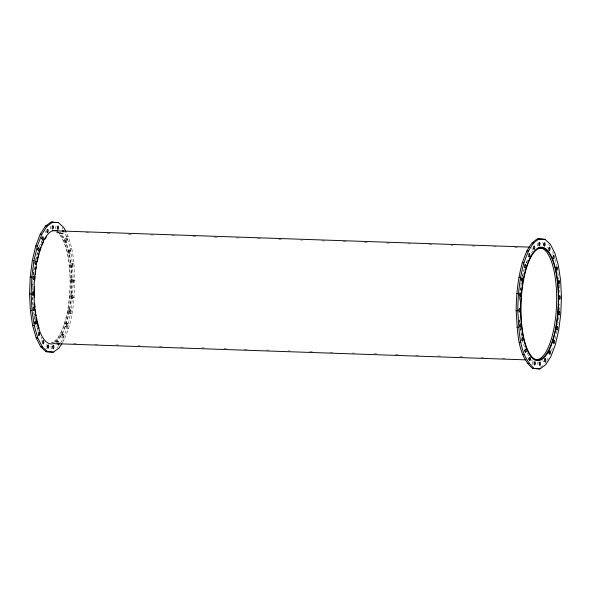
<?xml version="1.0" encoding="UTF-8"?>
<svg xmlns="http://www.w3.org/2000/svg" width="591" height="591" viewBox="0 0 591 591"><rect width="100%" height="100%" fill="white"/><g stroke="black" fill="none" stroke-linecap="round" stroke-linejoin="round"><path stroke-width="0.44" stroke-dasharray="2.96 2.22" d="M60.659 342.928C71.171 324.008 72.567 301.484 73.232 280.26C72.53 264.066 71.866 247.023 64.559 232.248M62.284 342.987C72.789 324.067 74.193 301.543 74.858 280.311C74.156 264.125 73.491 247.075 66.177 232.307M559.3 310.467L559.544 304.18M557.749 324.961L558.34 320.418M558.451 319.509L558.923 315.875M41.104 341.199L41.111 341.155A1.721 0.569 -88 0 1 41.355 340.564M61.723 232.802L61.634 233.186A1.721 0.569 -88 0 1 60.939 233.674A1.721 0.569 -88 0 1 60.666 231.835M63.348 232.854L63.252 233.238A1.721 0.569 -88 0 1 62.291 232.773M555.038 338.975L557.047 330.413M68.253 236.356L66.635 236.304L65.83 238.971A1.721 0.569 -88 0 0 65.017 239.229L64.929 239.614A1.721 0.569 -88 0 0 65.032 241.645L64.626 242.982L66.251 243.041M552.829 254.381L553.228 253.044L551.566 249.801M551.396 350.84L553.316 345.801M57.327 348.114L58.28 346.629M544.872 363.376L546.298 361.153M546.778 360.414L548.204 358.19M70.765 267.228L70.913 267.125A1.721 0.569 -88 0 0 71.312 264.901A1.721 0.569 -88 0 0 70.602 263.911L70.462 264.125A1.721 0.569 -88 0 0 70.203 266.135A1.721 0.569 -88 0 0 70.765 267.228L72.53 267.176A1.721 0.569 -88 0 0 72.929 264.953A1.721 0.569 -88 0 0 72.22 263.97L72.087 264.184A1.721 0.569 -88 0 0 71.821 266.186A1.721 0.569 -88 0 0 72.383 267.28M71.504 279.085L71.356 279.188A1.721 0.569 -88 0 0 70.935 280.976A1.721 0.569 -88 0 0 71.371 282.498L73.136 282.564A1.721 0.569 -88 0 0 73.705 280.673A1.721 0.569 -88 0 0 73.121 279.144L71.504 279.085A1.721 0.569 -88 0 1 72.087 280.614A1.721 0.569 -88 0 1 71.518 282.505M73.121 279.144L72.974 279.248A1.721 0.569 -88 0 0 72.56 281.035A1.721 0.569 -88 0 0 72.989 282.55L73.136 282.564M540.388 367.343L543.21 365.356M63.828 231.953L67.522 232.078M85.961 232.714L88.724 232.81M107.163 233.445L109.933 233.541M128.373 234.176L131.136 234.272M150.498 234.937L153.268 235.033M171.708 235.669L175.394 235.794M192.91 236.393L195.68 236.489M214.119 237.124L216.882 237.22M236.245 237.885L239.008 237.981M257.454 238.616L261.141 238.742M278.656 239.348L281.419 239.444M300.782 240.109L302.629 240.168M321.992 240.84L324.755 240.936M343.194 241.564L346.887 241.697M364.403 242.295L367.166 242.391M386.529 243.056L389.299 243.152M407.738 243.787L410.501 243.884M428.94 244.519L431.711 244.615M451.073 245.28L452.913 245.339M472.275 246.011L475.046 246.107M493.485 246.735L496.248 246.831M514.687 247.466L517.457 247.563M61.228 233.814L62.853 233.866M65.424 238.601L67.042 238.653M65.438 242.022L67.056 242.074M70.166 248.671L71.784 248.73M68.674 250L70.299 250.052M68.689 253.421L70.314 253.473M72.412 263.667L74.038 263.726M70.75 263.808L72.368 263.859M73.232 280.26L74.858 280.311M70.883 294.798L71.038 294.806A1.721 0.569 -88 0 1 71.452 296.778A1.721 0.569 -88 0 1 70.75 298.204L70.61 298.078A1.721 0.569 -88 0 1 70.336 296.239A1.721 0.569 -88 0 1 70.883 294.798L72.656 294.865A1.721 0.569 -88 0 1 73.07 296.83A1.721 0.569 -88 0 1 72.375 298.263L72.235 298.13A1.721 0.569 -88 0 1 71.962 296.29A1.721 0.569 -88 0 1 72.508 294.85M72.567 297.31L74.185 297.369M70.898 298.219L72.523 298.27M68.94 309.861L70.565 309.92M68.955 313.282L70.58 313.341M70.455 313.673L72.072 313.725M66.606 322.863L64.98 322.812L65.394 323.89A1.721 0.569 -88 0 0 65.313 325.988L65.402 326.313A1.721 0.569 -88 0 0 66.214 326.055A1.721 0.569 -88 0 0 66.207 323.639L66.089 323.403A1.721 0.569 -88 0 0 65.394 323.89M65.8 323.262L67.418 323.321M65.815 326.683L67.433 326.742M68.667 328.278L67.042 328.219L66.214 326.055M61.671 334.085L63.296 334.137M61.686 337.505L63.311 337.557M62.565 339.965L64.183 340.024M56.847 341.583L58.472 341.642M73.543 343.437L76.313 343.534M94.752 344.169L97.515 344.265M115.954 344.893L118.725 344.989M138.087 345.661L139.927 345.72M159.289 346.385L162.06 346.481M180.499 347.116L183.262 347.213M201.701 347.848L204.471 347.944M223.834 348.609L226.597 348.705M244.113 349.303L247.806 349.436M266.245 350.064L269.008 350.16M288.371 350.832L290.218 350.891M309.581 351.556L312.344 351.652M329.859 352.258L333.546 352.384M351.992 353.019L354.755 353.115M374.118 353.78L376.881 353.876M395.32 354.511L398.09 354.607M415.606 355.206L419.292 355.331M437.732 355.967L440.502 356.063M459.864 356.728L462.627 356.824M481.067 357.459L483.837 357.555M502.276 358.19L505.039 358.286M530.858 360.037L532.705 360.096M548.655 244.135L549.49 245.753M62.062 227.387L62.897 229.013M554.993 259.235L556.759 265.418M557.815 272.473L558.879 279.528M59.034 342.736L58.974 342.337A1.721 0.569 -88 0 0 57.977 342.654M57.408 342.677L57.349 342.285A1.721 0.569 -88 0 0 56.352 342.595M559.234 285.017L559.603 292.39M542.885 360.436L542.893 360.658A1.721 0.569 -88 0 0 543.742 361.433M521.609 335.119A55.916 18.594 -88 0 1 520.893 330.953M520.76 330.088A55.916 18.594 -88 0 1 520.516 328.345M519.925 323.033A55.916 18.594 -88 0 1 519.548 317.795M519.519 300.553A55.916 18.594 -88 0 1 519.74 296.911M520.316 290.639A55.916 18.594 -88 0 1 520.752 287.1M520.87 286.229A55.916 18.594 -88 0 1 521.543 281.951M522.607 276.462A55.916 18.594 -88 0 1 524.128 270.316M526.418 263.313A55.916 18.594 -88 0 1 527.408 260.867M528.716 355.701A56.788 18.882 -88 0 1 527.039 353.004M524.483 347.235A56.788 18.882 -88 0 1 522.74 341.65M521.521 336.412A56.788 18.882 -88 0 1 520.132 327.828M519.57 322.464A56.788 18.882 -88 0 1 519.371 319.812M519.349 298.425A56.788 18.882 -88 0 1 519.467 296.689M520.043 290.44A56.788 18.882 -88 0 1 520.368 287.736M520.863 284.197A56.788 18.882 -88 0 1 521.144 282.461M522.304 276.344A56.788 18.882 -88 0 1 524.173 268.905M526.241 262.677A56.788 18.882 -88 0 1 528.288 257.935M531.42 252.616A56.788 18.882 -88 0 1 532.831 250.857M59.041 231.908A56.788 18.882 -88 0 1 71.895 287.566A56.788 18.882 -88 0 1 55.384 342.581M57.608 231.953A55.916 18.594 -88 0 1 71.563 288.607A55.916 18.594 -88 0 1 53.264 342.736L51.639 342.684A55.916 18.594 -88 0 0 69.945 288.556A55.916 18.594 -88 0 0 55.99 231.894M50.989 228.931A1.721 0.569 -88 0 1 50.575 227.853L50.553 227.417A1.721 0.569 -88 0 1 50.974 225.629M37.794 328.98A55.916 18.594 -88 0 1 36.723 325.582M35.342 319.96A55.916 18.594 -88 0 1 34.862 317.559M34.714 316.739A55.916 18.594 -88 0 1 34.167 313.348M33.259 305.436A55.916 18.594 -88 0 1 32.771 296.556M32.727 290.233A55.916 18.594 -88 0 1 33.081 281.072M33.621 274.793A55.916 18.594 -88 0 1 34.16 270.36M34.278 269.481A55.916 18.594 -88 0 1 34.95 265.211M36.014 259.722A55.916 18.594 -88 0 1 37.772 252.749M41.156 243.359A55.916 18.594 -88 0 1 41.843 241.889M57.416 231.857A56.788 18.882 -88 0 1 70.233 288.578A56.788 18.882 -88 0 1 53.057 342.95M42.124 338.953A56.788 18.882 -88 0 1 40.86 336.988M38.156 331.219A56.788 18.882 -88 0 1 36.376 325.759M34.928 319.672A56.788 18.882 -88 0 1 33.65 311.982M32.904 304.838A56.788 18.882 -88 0 1 32.505 297.62M32.505 286.945A56.788 18.882 -88 0 1 32.808 280.814M33.347 274.601A56.788 18.882 -88 0 1 33.657 271.89M33.768 270.988A56.788 18.882 -88 0 1 34.411 266.585M35.526 260.476A56.788 18.882 -88 0 1 37.573 252.158M39.324 246.802A56.788 18.882 -88 0 1 41.688 241.187M56.862 345.004A1.721 0.569 -88 0 1 56.714 344.996M51.786 348.601A1.721 0.569 -88 0 1 51.085 347.05L51.107 346.607A1.721 0.569 -88 0 1 51.683 345.247M46.586 348.173A1.721 0.569 -88 0 1 46.032 347.877M46.297 344.945A1.721 0.569 -88 0 1 46.593 344.863M55.938 228.976A1.721 0.569 -88 0 1 55.768 227.823L55.783 227.372A1.721 0.569 -88 0 1 56.189 226.035M45.788 232.603A1.721 0.569 -88 0 1 45.433 231.916L45.374 231.524A1.721 0.569 -88 0 1 45.352 231.088M41.111 240.116A1.721 0.569 -88 0 1 40.964 240.109M65.83 238.971A1.721 0.569 -88 0 1 65.845 241.394L65.727 241.704A1.721 0.569 -88 0 1 65.032 241.645M537.876 245.583A1.721 0.569 -88 0 1 537.167 244.593L537.145 244.157A1.721 0.569 -88 0 1 537.862 242.28M538.556 362.18A1.721 0.569 -88 0 0 537.707 363.347L537.677 363.797A1.721 0.569 -88 0 0 538.519 365.157M532.75 361.891A1.721 0.569 -88 0 1 533.326 361.744M532.624 364.617A1.721 0.569 -88 0 1 532.484 363L532.543 362.571A1.721 0.569 -88 0 1 532.631 362.194M547.517 247.452A1.721 0.569 -88 0 1 548.093 247.274M527.815 357.562A1.721 0.569 -88 0 1 528.243 357.127M542.641 242.997A1.721 0.569 -88 0 1 542.93 242.672M532.676 249.254A1.721 0.569 -88 0 1 532.026 248.663L531.966 248.264A1.721 0.569 -88 0 1 531.966 247.378M66.643 239.281L66.547 239.665A1.721 0.569 -88 0 0 66.65 241.704A1.721 0.569 -88 0 0 67.344 241.756L67.463 241.446A1.721 0.569 -88 0 0 67.455 239.03A1.721 0.569 -88 0 0 66.643 239.281M68.386 250.318L68.268 250.628A1.721 0.569 -88 0 0 68.187 252.719A1.721 0.569 -88 0 0 68.837 253.31L68.977 253.096A1.721 0.569 -88 0 0 69.177 250.695A1.721 0.569 -88 0 0 68.386 250.318M70.011 250.37L69.893 250.68A1.721 0.569 -88 0 0 69.812 252.778A1.721 0.569 -88 0 0 70.462 253.369L70.595 253.155A1.721 0.569 -88 0 0 70.794 250.754A1.721 0.569 -88 0 0 70.011 250.37M70.854 310.061L70.713 309.928A1.721 0.569 -88 0 0 70.07 310.932A1.721 0.569 -88 0 0 70.166 312.964L70.292 313.2A1.721 0.569 -88 0 0 71.068 312.329A1.721 0.569 -88 0 0 70.854 310.061M69.228 310.002L69.088 309.876A1.721 0.569 -88 0 0 68.445 310.873A1.721 0.569 -88 0 0 68.549 312.912L68.667 313.149A1.721 0.569 -88 0 0 69.45 312.277A1.721 0.569 -88 0 0 69.228 310.002M67.832 323.691L67.706 323.462A1.721 0.569 -88 0 0 67.019 323.949A1.721 0.569 -88 0 0 66.931 326.04L67.027 326.365A1.721 0.569 -88 0 0 67.839 326.114A1.721 0.569 -88 0 0 67.832 323.691M63.798 334.838L63.702 334.513A1.721 0.569 -88 0 0 63.008 334.462A1.721 0.569 -88 0 0 62.749 336.464L62.809 336.863A1.721 0.569 -88 0 0 63.599 337.239A1.721 0.569 -88 0 0 63.798 334.838M62.173 334.787L62.085 334.454A1.721 0.569 -88 0 0 61.39 334.403A1.721 0.569 -88 0 0 61.132 336.412L61.191 336.804A1.721 0.569 -88 0 0 61.974 337.188A1.721 0.569 -88 0 0 62.173 334.787"/><path stroke-width="0.89" d="M61.804 343.726L58.945 348.165L53.301 352.155L46.017 351.652L40.72 346.814L36.154 337.897L32.623 325.523L30.37 310.534L29.55 293.941L30.222 276.891L32.335 260.528L35.741 245.982L40.218 234.235L45.463 226.087L51.107 222.105L58.391 222.6L63.688 227.446L65.764 231.495M53.301 352.155L47.642 351.711L42.345 346.865L37.772 337.956L34.241 325.582L31.988 310.593L31.175 294L31.84 276.943L33.953 260.587L37.366 246.033L41.843 234.287L47.081 226.146L52.725 222.157M516.142 310.689C516.298 294.517 517.982 278.331 522.333 262.722C525.628 253.879 528.672 243.485 537.699 238.845L544.983 239.348L550.28 244.186L554.846 253.103L558.377 265.477L560.63 280.466L561.45 297.059L560.778 314.109L558.665 330.472L555.259 345.018L550.782 356.765L545.537 364.913L539.893 368.895L532.609 368.4C516.682 354.578 517.701 329.992 516.142 310.689L517.768 310.74C519.319 330.044 518.3 354.637 534.234 368.452L539.893 368.895M517.768 310.74C517.915 294.569 519.6 278.391 523.958 262.781C527.253 253.938 530.297 243.536 539.317 238.904M46.999 346.858L47.014 346.407A1.721 0.569 -88 0 0 46.999 345.971M528.686 359.38L528.723 358.936A1.721 0.569 -88 0 0 528.731 358.493M543.439 245.088L543.491 244.652A1.721 0.569 -88 0 0 543.491 243.773M56.766 222.548L58.391 222.6M544.983 239.348L537.699 238.845M45.463 226.087L47.081 226.146M532.055 242.835L533.673 242.886M52.762 230.712L529.44 247.112M40.218 234.235L41.843 234.287M526.817 250.976L528.435 251.035M35.741 245.982L37.366 246.033M522.333 262.722L523.958 262.781M32.335 260.528L33.953 260.587M518.928 277.275L520.545 277.327M30.222 276.891L31.84 276.943M516.815 293.631L518.433 293.69M29.55 293.941L31.175 294M30.37 310.534L31.988 310.593M516.962 327.274L518.588 327.333M32.623 325.523L34.241 325.582M519.216 342.27L520.834 342.329M36.154 337.897L37.772 337.956M522.747 354.644L524.365 354.696M525.325 359.845L53.264 343.6A56.788 18.882 -88 0 1 34.175 285.682A56.788 18.882 -88 0 1 57.682 231.096M40.72 346.814L42.345 346.865M527.312 363.554L528.938 363.613M46.017 351.652L47.642 351.711M532.609 368.4L534.234 368.452M51.107 222.105L55.96 222.482M57.911 343.748L57.925 343.969A1.721 0.569 -88 0 0 58.487 345.063A1.721 0.569 -88 0 0 59.034 343.622M538.549 248.057A55.916 18.594 -88 0 1 556.537 305.296A55.916 18.594 -88 0 1 534.175 359.372M39.139 328.212A55.916 18.594 -88 0 1 37.174 320.987M36.96 320.019A55.916 18.594 -88 0 1 36.487 317.618M36.191 315.963A55.916 18.594 -88 0 1 35.918 314.264M35.667 312.528A55.916 18.594 -88 0 1 35.327 309.883M35.039 307.194A55.916 18.594 -88 0 1 34.743 303.752M34.418 297.517A55.916 18.594 -88 0 1 34.433 286.62M34.766 280.223A55.916 18.594 -88 0 1 35.068 276.632M35.246 274.845A55.916 18.594 -88 0 1 35.667 271.291M35.903 269.54A55.916 18.594 -88 0 1 36.287 266.955M37.248 261.621A55.916 18.594 -88 0 1 39.154 253.628M39.634 251.995A55.916 18.594 -88 0 1 41.126 247.474M41.769 245.79A55.916 18.594 -88 0 1 43.461 241.948M44.894 239.259A55.916 18.594 -88 0 1 46.401 236.925M34.655 321.873A1.721 0.569 -88 0 1 34.603 323.188M62.343 231.458A1.721 0.569 -88 0 1 62.912 230.438A1.721 0.569 -88 0 1 63.4 231.539M41.658 237.789A1.721 0.569 -88 0 1 41.658 238.675M37.529 248.612A1.721 0.569 -88 0 1 37.536 249.491M520.959 278.546A1.721 0.569 -88 0 1 520.966 279.861M555.828 267.834A1.721 0.569 -88 0 1 555.836 268.72M552.954 341.103A1.721 0.569 -88 0 1 552.903 342.418M548.825 351.918A1.721 0.569 -88 0 1 548.773 353.241M524.52 350.456A1.721 0.569 -88 0 1 524.505 350.899M53.323 227.107L53.308 227.557A1.721 0.569 -88 0 1 52.754 228.998A1.721 0.569 -88 0 1 52.193 227.904L52.171 227.469A1.721 0.569 -88 0 1 52.739 225.577A1.721 0.569 -88 0 1 53.323 227.107M57.408 227.432L57.386 227.875A1.721 0.569 -88 0 0 57.822 229.397A1.721 0.569 -88 0 0 58.465 228.399L58.524 227.963A1.721 0.569 -88 0 0 58.103 225.998A1.721 0.569 -88 0 0 57.408 227.432M539.915 243.854L539.901 244.305A1.721 0.569 -88 0 1 539.347 245.745A1.721 0.569 -88 0 1 538.785 244.652L538.77 244.216A1.721 0.569 -88 0 1 539.332 242.325A1.721 0.569 -88 0 1 539.915 243.854M544.001 244.172L543.986 244.622A1.721 0.569 -88 0 0 544.414 246.144A1.721 0.569 -88 0 0 545.057 245.139L545.116 244.711A1.721 0.569 -88 0 0 544.703 242.746A1.721 0.569 -88 0 0 544.001 244.172M48.639 346.466L48.617 346.917A1.721 0.569 -88 0 1 47.915 348.306A1.721 0.569 -88 0 1 47.509 346.311L47.568 345.883A1.721 0.569 -88 0 1 48.218 344.922A1.721 0.569 -88 0 1 48.639 346.466M535.232 363.206L535.21 363.657A1.721 0.569 -88 0 1 534.508 365.053A1.721 0.569 -88 0 1 534.101 363.059L534.161 362.63A1.721 0.569 -88 0 1 534.811 361.662A1.721 0.569 -88 0 1 535.232 363.206M52.732 346.658L52.702 347.109A1.721 0.569 -88 0 0 53.256 348.742A1.721 0.569 -88 0 0 53.855 346.939L53.84 346.496A1.721 0.569 -88 0 0 53.301 345.307A1.721 0.569 -88 0 0 52.732 346.658M539.324 363.406L539.302 363.857A1.721 0.569 -88 0 0 539.849 365.482A1.721 0.569 -88 0 0 540.447 363.679L540.433 363.236A1.721 0.569 -88 0 0 539.901 362.047A1.721 0.569 -88 0 0 539.324 363.406M43.756 342.248L43.712 342.691A1.721 0.569 -88 0 1 42.958 343.785A1.721 0.569 -88 0 1 42.655 341.613L42.737 341.214A1.721 0.569 -88 0 1 43.416 340.519A1.721 0.569 -88 0 1 43.756 342.248M530.349 358.996L530.304 359.439A1.721 0.569 -88 0 1 529.551 360.532A1.721 0.569 -88 0 1 529.255 358.36L529.329 357.954A1.721 0.569 -88 0 1 530.009 357.267A1.721 0.569 -88 0 1 530.349 358.996M548.936 248.205L548.876 248.634A1.721 0.569 -88 0 0 549.157 250.473A1.721 0.569 -88 0 0 549.852 249.986L549.94 249.601A1.721 0.569 -88 0 0 549.719 247.334A1.721 0.569 -88 0 0 548.936 248.205M39.479 334.646L39.39 335.031A1.721 0.569 -88 0 1 38.578 335.282A1.721 0.569 -88 0 1 38.563 332.866L38.681 332.556A1.721 0.569 -88 0 1 39.375 332.607A1.721 0.569 -88 0 1 39.479 334.646M526.071 351.386L525.983 351.771A1.721 0.569 -88 0 1 525.17 352.029A1.721 0.569 -88 0 1 525.155 349.606L525.273 349.296A1.721 0.569 -88 0 1 525.968 349.355A1.721 0.569 -88 0 1 526.071 351.386M553.235 256.029L553.146 256.413A1.721 0.569 -88 0 0 553.242 258.444A1.721 0.569 -88 0 0 553.937 258.503L554.055 258.193A1.721 0.569 -88 0 0 554.048 255.77A1.721 0.569 -88 0 0 553.235 256.029M36.14 323.632L36.021 323.942A1.721 0.569 -88 0 1 35.231 323.558A1.721 0.569 -88 0 1 35.43 321.157L35.571 320.943A1.721 0.569 -88 0 1 36.221 321.534A1.721 0.569 -88 0 1 36.14 323.632M522.732 340.372L522.614 340.682A1.721 0.569 -88 0 1 521.823 340.305A1.721 0.569 -88 0 1 522.023 337.904L522.163 337.69A1.721 0.569 -88 0 1 522.813 338.281A1.721 0.569 -88 0 1 522.732 340.372M556.604 267.117L556.486 267.428A1.721 0.569 -88 0 0 556.404 269.518A1.721 0.569 -88 0 0 557.054 270.117L557.195 269.902A1.721 0.569 -88 0 0 557.394 267.494A1.721 0.569 -88 0 0 556.604 267.117M33.946 310.12L33.813 310.341A1.721 0.569 -88 0 1 33.096 309.374A1.721 0.569 -88 0 1 33.488 307.143L33.635 307.032A1.721 0.569 -88 0 1 34.204 308.11A1.721 0.569 -88 0 1 33.946 310.12M520.545 326.867L520.405 327.082A1.721 0.569 -88 0 1 519.696 326.114A1.721 0.569 -88 0 1 520.08 323.883L520.228 323.772A1.721 0.569 -88 0 1 520.797 324.851A1.721 0.569 -88 0 1 520.545 326.867M558.813 280.71L558.68 280.924A1.721 0.569 -88 0 0 558.421 282.934A1.721 0.569 -88 0 0 558.975 284.027L559.13 283.924A1.721 0.569 -88 0 0 559.522 281.7A1.721 0.569 -88 0 0 558.813 280.71M559.721 295.884L559.566 295.988A1.721 0.569 -88 0 0 559.152 297.775A1.721 0.569 -88 0 0 559.581 299.297L559.736 299.305A1.721 0.569 -88 0 0 560.298 297.413A1.721 0.569 -88 0 0 559.721 295.884M33.044 295.072L32.897 295.175A1.721 0.569 -88 0 1 32.32 293.624A1.721 0.569 -88 0 1 32.897 291.747L33.044 291.762A1.721 0.569 -88 0 1 33.473 293.299A1.721 0.569 -88 0 1 33.044 295.072M519.637 311.819L519.489 311.915A1.721 0.569 -88 0 1 518.913 310.364A1.721 0.569 -88 0 1 519.489 308.495L519.637 308.509A1.721 0.569 -88 0 1 520.065 310.046A1.721 0.569 -88 0 1 519.637 311.819M559.249 311.605L559.101 311.597A1.721 0.569 -88 0 0 558.554 313.038A1.721 0.569 -88 0 0 558.827 314.877L558.968 315.003A1.721 0.569 -88 0 0 559.67 313.577A1.721 0.569 -88 0 0 559.249 311.605M520.073 296.217L519.925 296.165A1.721 0.569 -88 0 1 519.563 294.096A1.721 0.569 -88 0 1 520.294 292.818L520.427 292.981A1.721 0.569 -88 0 1 520.649 294.894A1.721 0.569 -88 0 1 520.073 296.217M33.473 279.469L33.332 279.425A1.721 0.569 -88 0 1 32.97 277.349A1.721 0.569 -88 0 1 33.694 276.078L33.835 276.241A1.721 0.569 -88 0 1 34.056 278.147A1.721 0.569 -88 0 1 33.473 279.469M557.446 326.801L557.306 326.675A1.721 0.569 -88 0 0 556.663 327.673A1.721 0.569 -88 0 0 556.759 329.712L556.885 329.948A1.721 0.569 -88 0 0 557.668 329.076A1.721 0.569 -88 0 0 557.446 326.801M524.911 267.597L524.793 267.361A1.721 0.569 -88 0 1 524.786 264.945A1.721 0.569 -88 0 1 525.598 264.687L525.687 265.012A1.721 0.569 -88 0 1 525.606 267.11A1.721 0.569 -88 0 1 524.911 267.597M554.424 340.438L554.299 340.202A1.721 0.569 -88 0 0 553.612 340.689A1.721 0.569 -88 0 0 553.531 342.787L553.619 343.112A1.721 0.569 -88 0 0 554.432 342.854A1.721 0.569 -88 0 0 554.424 340.438M38.319 250.85L38.201 250.621A1.721 0.569 -88 0 1 38.186 248.198A1.721 0.569 -88 0 1 38.999 247.947L39.095 248.272A1.721 0.569 -88 0 1 39.013 250.362A1.721 0.569 -88 0 1 38.319 250.85M528.915 256.546L528.827 256.213A1.721 0.569 -88 0 1 529.026 253.812A1.721 0.569 -88 0 1 529.809 254.196L529.868 254.588A1.721 0.569 -88 0 1 529.61 256.597A1.721 0.569 -88 0 1 528.915 256.546M550.391 351.586L550.295 351.253A1.721 0.569 -88 0 0 549.6 351.202A1.721 0.569 -88 0 0 549.342 353.211L549.401 353.603A1.721 0.569 -88 0 0 550.191 353.987A1.721 0.569 -88 0 0 550.391 351.586M42.323 239.798L42.234 239.473A1.721 0.569 -88 0 1 42.434 237.072A1.721 0.569 -88 0 1 43.217 237.449L43.276 237.848A1.721 0.569 -88 0 1 43.017 239.85A1.721 0.569 -88 0 1 42.323 239.798M533.651 248.715L533.592 248.323A1.721 0.569 -88 0 1 533.991 246.1A1.721 0.569 -88 0 1 534.7 247.09L534.722 247.526A1.721 0.569 -88 0 1 534.301 249.313A1.721 0.569 -88 0 1 533.651 248.715M545.626 359.476L545.567 359.084A1.721 0.569 -88 0 0 544.917 358.486A1.721 0.569 -88 0 0 544.496 360.274L544.518 360.709A1.721 0.569 -88 0 0 545.227 361.699A1.721 0.569 -88 0 0 545.626 359.476M47.058 231.975L46.999 231.576A1.721 0.569 -88 0 1 47.391 229.352A1.721 0.569 -88 0 1 48.107 230.342L48.122 230.778A1.721 0.569 -88 0 1 47.708 232.566A1.721 0.569 -88 0 1 47.058 231.975M35.918 263.579A1.721 0.569 -88 0 0 35.526 260.963A1.721 0.569 -88 0 0 34.928 263.505A1.721 0.569 -88 0 0 35.918 263.579M553.198 339.611A56.788 18.882 -88 0 0 544.274 247.836A56.788 18.882 -88 0 0 521.351 324.252A56.788 18.882 -88 0 0 553.198 339.611M552.991 339.064A55.916 18.594 -88 0 0 544.2 248.693A55.916 18.594 -88 0 0 521.631 323.942A55.916 18.594 -88 0 0 552.991 339.064M522.51 280.326A1.721 0.569 -88 0 0 522.119 277.704A1.721 0.569 -88 0 0 521.521 280.245A1.721 0.569 -88 0 0 522.51 280.326"/></g></svg>
